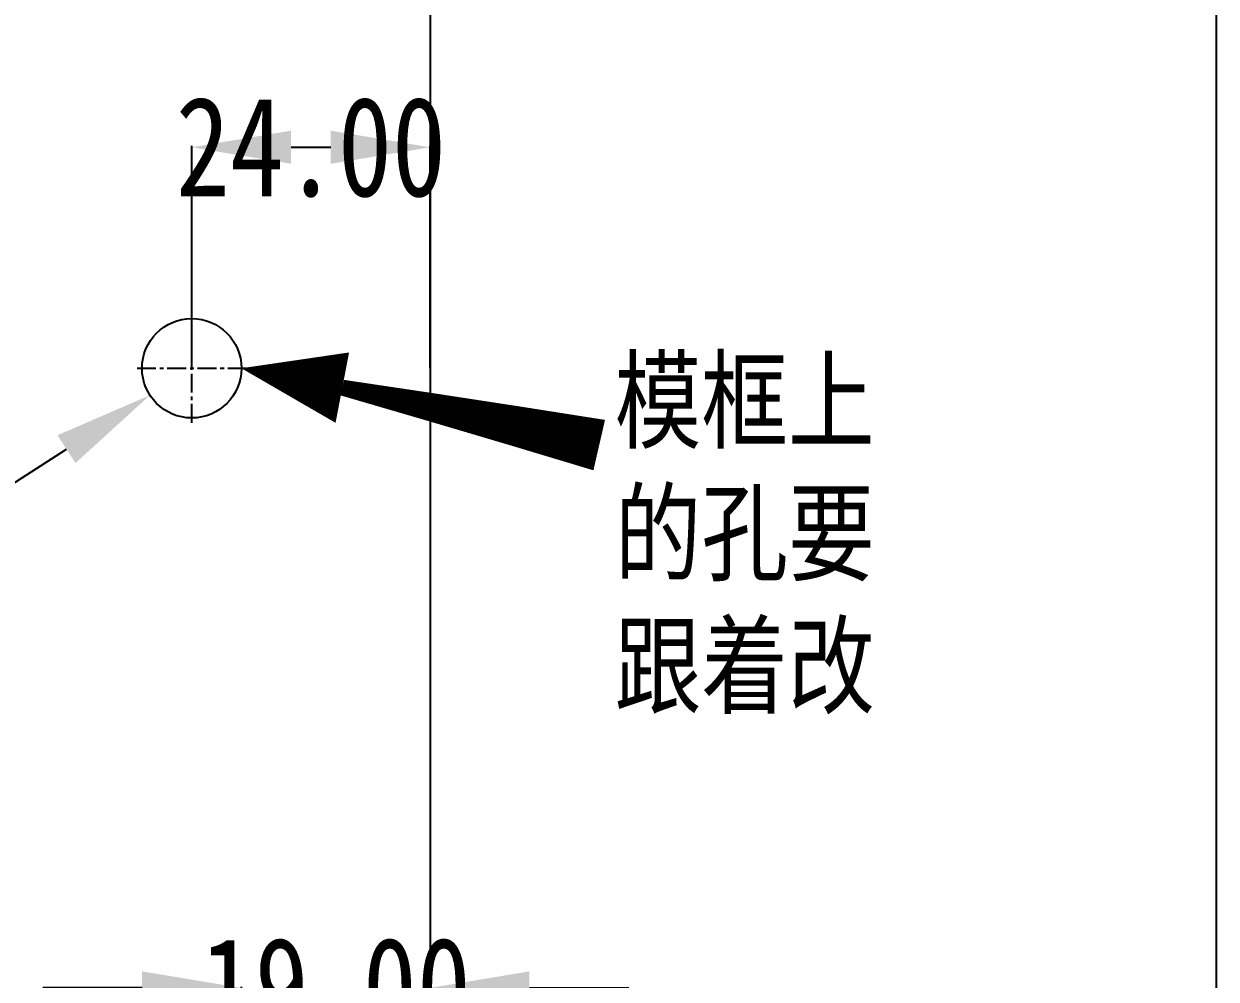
# Model space of a CAD drawing. Header units: millimetres. Extents: x 1147 to 12155, y -6137 to -4403.
# Drawn here: x 4535.7 to 4655.7, y -5406.2 to -5310.1 of the extents above; entities that cross this region are included whole.
import ezdxf

# ---------------------------------------------------------------- set-up
doc = ezdxf.new("R2010")
doc.units = ezdxf.units.MM
doc.header["$LTSCALE"] = 16.335
doc.header["$PDMODE"] = 3
doc.header["$PDSIZE"] = 0.3125
doc.linetypes.add('CENTER', pattern=[0.6, 0.375, -0.075, 0.075, -0.075])
doc.layers.get('0').update_dxf_attribs({"linetype": 'CONTINUOUS'})
doc.layers.get('Defpoints').update_dxf_attribs({"linetype": 'CONTINUOUS'})
doc.styles.get("Standard").update_dxf_attribs({"font": 'txt', "width": 0.8})
doc.dimstyles.get("Standard").update_dxf_attribs({"dimtxt": 0.15625, "dimasz": 0.1875, "dimexe": 0.125, "dimexo": 0.0625, "dimtad": 0, "dimtih": 1, "dimtoh": 1, "dimdsep": 46, "dimtxsty": 'Standard', "dimcen": 0.09, "dimadec": 0, "dimazin": 0, "dimtp": 0.01, "dimtm": 0.01, "dimtfac": 1, "dimtofl": 0, "dimtmove": 0, "dimatfit": 3, "dimfxl": 0, "dimtolj": 1, "dimarcsym": 0})
doc.dimstyles.new('STANDARD$0', dxfattribs={"dimscale": 2, "dimtxt": 3, "dimasz": 3, "dimexe": 1.25, "dimexo": 0.625, "dimgap": 0.5, "dimtad": 0, "dimdsep": 46, "dimlunit": 6, "dimtxsty": 'Standard', "dimblk": 'CLOSEDBLANK', "dimcen": 0, "dimclrt": 2, "dimazin": 2, "dimtfac": 2, "dimtmove": 1, "dimatfit": 3, "dimfxl": 0, "dimtolj": 1, "dimtzin": 0, "dimarcsym": 0})

# ---------------------------------------------------------------- blocks, each defined once
blk = doc.blocks.new('*D695')
at = {"color": 4, "lineweight": -2}
for p, q in [((4552.58, -5344.71), (4552.58, -5322.41)), ((4562.58, -5322.54), (4566.58, -5322.54)), ((4576.58, -5344.71), (4576.58, -5322.41))]:
    blk.add_line(p, q, dxfattribs=at)
at = {"color": 4}
for points in [[(4562.58, -5320.87), (4562.58, -5324.2), (4552.58, -5322.54)], [(4566.58, -5320.87), (4566.58, -5324.2), (4576.58, -5322.54)]]:
    blk.add_solid(points, dxfattribs=at)
at = {"layer": 'Defpoints', "color": 0}
for p in [(4576.58, -5322.54), (4552.58, -5344.77), (4576.58, -5344.77)]:
    blk.add_point(p, dxfattribs=at)
at = {"color": 6, "insert": (4564.58, -5322.54), "char_height": 10, "attachment_point": 5}
blk.add_mtext('\\A1;24.00', dxfattribs=at)
blk = doc.blocks.new('*D696')
at = {"color": 4, "lineweight": -2}
for p, q in [((4547.58, -5407.11), (4537.58, -5407.11)), ((4557.58, -5433.71), (4557.58, -5406.99)), ((4576.58, -5429.82), (4576.58, -5406.99)), ((4586.58, -5407.11), (4596.58, -5407.11))]:
    blk.add_line(p, q, dxfattribs=at)
at = {"color": 4}
for points in [[(4547.58, -5405.45), (4547.58, -5408.78), (4557.58, -5407.11)], [(4586.58, -5405.45), (4586.58, -5408.78), (4576.58, -5407.11)]]:
    blk.add_solid(points, dxfattribs=at)
at = {"layer": 'Defpoints', "color": 0}
for p in [(4576.58, -5407.11), (4576.58, -5429.88), (4557.58, -5433.77)]:
    blk.add_point(p, dxfattribs=at)
at = {"color": 6, "insert": (4567.08, -5407.11), "char_height": 10, "attachment_point": 5}
blk.add_mtext('\\A1;19.00', dxfattribs=at)
blk = doc.blocks.new('*D698')
at = {"color": 4, "lineweight": -2}
blk.add_line((4531.57, -5358.33), (4539.98, -5352.91), dxfattribs=at)
at = {"color": 4}
blk.add_solid([(4539.07, -5351.51), (4540.88, -5354.31), (4548.38, -5347.48)], dxfattribs=at)
at = {"layer": 'Defpoints', "color": 0}
for p in [(4556.78, -5342.06), (4548.38, -5347.48)]:
    blk.add_point(p, dxfattribs=at)
at = {"color": 6, "insert": (4517.57, -5367.37), "char_height": 10, "attachment_point": 5, "rotation": 32.8427}
blk.add_mtext('\\A1;∅10.00', dxfattribs=at)

msp = doc.modelspace()

# ---------------------------------------------------------------- linework, layer by layer
at = {"color": 7, "linetype": 'Continuous'}
msp.add_line((4576.578, -5023.772), (4576.578, -5503.772), dxfattribs=at)
at = {"color": 1, "linetype": 'CENTER', "ltscale": 0.310989}
for p, q in [((4552.578, -5350.272), (4552.578, -5339.272)), ((4547.078, -5344.772), (4558.078, -5344.772))]:
    msp.add_line(p, q, dxfattribs=at)
msp.add_lwpolyline([(3746.749, -4905.276), (4655.71, -4905.276), (4655.71, -5670.384), (3746.749, -5670.384)], close=True)
at = {"color": 1}
msp.add_lwpolyline([(4557.578, -5344.772, 0, 7.208, 0), (4567.742, -5346.723, 1.602, 5.206, -0.002998), (4593.604, -5352.503, 5.206, 5.206, -0.002998)], format="xyseb", dxfattribs=at)
msp.add_circle((4552.578, -5344.772), 5)

# ---------------------------------------------------------------- texts
at = {"insert": (4595.156, -5344.005), "char_height": 8, "width": 28.75412, "attachment_point": 1}
msp.add_mtext('{\\fSimSun|b0|i0|c134|p2;模框上的孔要跟着改}', dxfattribs=at)

# ---------------------------------------------------------------- dimensions: what is measured, and where the dimension line sits
for base, p1, p2, picture, middle in [((4576.578, -5322.535), (4552.578, -5344.772), (4576.578, -5344.772), '*D695', (4564.578, -5322.535)), ((4576.578, -5407.112), (4557.578, -5433.772), (4576.578, -5429.879), '*D696', (4567.078, -5407.112))]:
    dim = msp.add_linear_dim(base=base, p1=p1, p2=p2, dimstyle='STANDARD$0', override={"dimscale": 1, "dimtxt": 10, "dimasz": 10, "dimexe": 0.125, "dimexo": 0.0625, "dimgap": 0, "dimzin": 0, "dimlunit": 2, "dimclrd": 4, "dimclre": 4, "dimclrt": 6, "dimazin": 0, "dimtfac": 1, "dimtofl": 0, "dimtmove": 0})
    dim.commit()
    dim.dimension.update_dxf_attribs({"geometry": picture, "text_midpoint": middle, "dimtype": 160})
dim = msp.add_diameter_dim_2p(p1=(4556.779, -5342.06), p2=(4548.377, -5347.483), dimstyle='Standard', override={"dimtxt": 10, "dimasz": 10, "dimgap": 0, "dimtih": 0, "dimtoh": 0, "dimzin": 0, "dimcen": 0, "dimclrd": 4, "dimclre": 4, "dimclrt": 6, "dimadec": 2, "dimtp": 0, "dimtm": 0, "dimtzin": 0})
dim.commit()
dim.dimension.update_dxf_attribs({"geometry": '*D698', "text_midpoint": (4517.571, -5367.369)})

doc.saveas('drawing.dxf')
